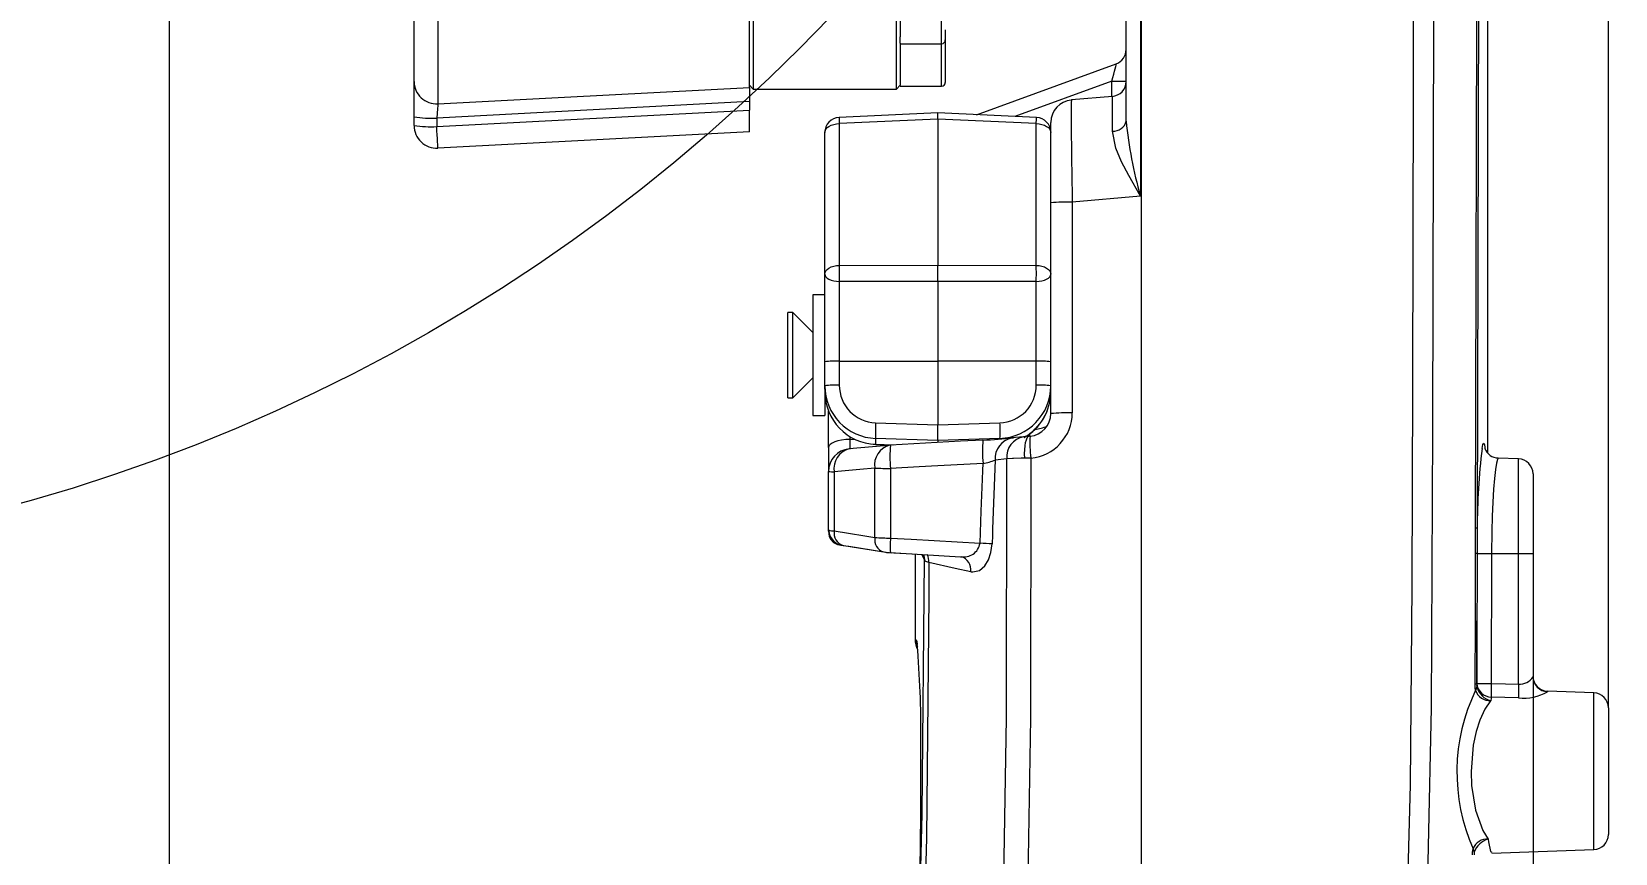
# Model space of a CAD drawing. Header units: millimetres. Extents: x 26 to 585, y 36 to 406.
# Drawn here: x 302.79 to 323.8, y 344.66 to 355.56 of the extents above; entities that cross this region are included whole.
import ezdxf

# ---------------------------------------------------------------- set-up
doc = ezdxf.new("R2010")
doc.units = ezdxf.units.MM
doc.styles.add('SLDTEXTSTYLE0', font='TXT', dxfattribs={"width": 0.605})
doc.dimstyles.new('SLDDIMSTYLE0', dxfattribs={"dimtxt": 3.5, "dimasz": 3.5, "dimexe": 0, "dimexo": 0.0625, "dimgap": 0.875, "dimtad": 1, "dimtoh": 1, "dimlfac": 10, "dimrnd": 1e-09, "dimzin": 12, "dimdsep": 46, "dimtxsty": 'SLDTEXTSTYLE0', "dimsah": 1, "dimcen": 0.09, "dimadec": 0, "dimazin": 0, "dimtfac": 1, "dimtdec": 3, "dimtofl": 0, "dimtmove": 0, "dimatfit": 3, "dimfxl": 1, "dimfrac": 2, "dimtolj": 1, "dimtzin": 12, "dimarcsym": 0})

# ---------------------------------------------------------------- blocks, each defined once
blk = doc.blocks.new('*D40')
at = {"color": 7, "linetype": 'Continuous', "lineweight": 0, "transparency": 16777216}
for p, q in [((304.611, 393.487), (304.611, 403.385)), ((323.711, 346.587), (323.711, 403.385)), ((304.611, 401.885), (323.711, 401.885))]:
    blk.add_line(p, q, dxfattribs=at)
for points in [[(304.611, 401.885), (308.111, 401.346), (308.111, 402.423)], [(323.711, 401.885), (320.211, 402.423), (320.211, 401.346)]]:
    blk.add_solid(points, dxfattribs=at)
at = {"color": 7, "linetype": 'Continuous', "lineweight": 0, "transparency": 16777216, "insert": (310.154, 406.397), "char_height": 3.5, "attachment_point": 1, "style": 'SLDTEXTSTYLE0'}
blk.add_mtext('191', dxfattribs=at)
blk = doc.blocks.new('*D41')
at = {"color": 7, "linetype": 'Continuous', "lineweight": 0, "transparency": 16777216}
for p, q in [((304.611, 375.009), (304.611, 328.92)), ((322.211, 327.642), (322.211, 331.92)), ((304.611, 330.42), (322.211, 330.42)), ((322.211, 330.42), (331.234, 330.42))]:
    blk.add_line(p, q, dxfattribs=at)
for points in [[(304.611, 330.42), (308.111, 329.881), (308.111, 330.958)], [(322.211, 330.42), (318.711, 330.958), (318.711, 329.881)]]:
    blk.add_solid(points, dxfattribs=at)
at = {"color": 7, "linetype": 'Continuous', "lineweight": 0, "transparency": 16777216, "insert": (321.632, 334.932), "char_height": 3.5, "attachment_point": 1, "style": 'SLDTEXTSTYLE0'}
blk.add_mtext('176', dxfattribs=at)
blk = doc.blocks.new('*D42')
at = {"color": 7, "linetype": 'Continuous', "lineweight": 0, "transparency": 16777216}
for p, q in [((304.611, 375.009), (304.611, 338.652)), ((322.711, 347), (322.711, 338.652)), ((322.711, 340.152), (304.611, 340.152)), ((322.711, 340.152), (334.451, 340.152))]:
    blk.add_line(p, q, dxfattribs=at)
for points in [[(304.611, 340.152), (308.111, 339.614), (308.111, 340.691)], [(322.711, 340.152), (319.211, 340.691), (319.211, 339.614)]]:
    blk.add_solid(points, dxfattribs=at)
at = {"color": 7, "linetype": 'Continuous', "lineweight": 0, "transparency": 16777216, "insert": (324.849, 344.664), "char_height": 3.5, "attachment_point": 1, "style": 'SLDTEXTSTYLE0'}
blk.add_mtext('181', dxfattribs=at)
blk = doc.blocks.new('*D43')
at = {"color": 7, "linetype": 'Continuous', "lineweight": 0, "transparency": 16777216}
for p, q in [((304.611, 375.009), (304.611, 317.884)), ((321.511, 323.562), (321.511, 317.884)), ((321.511, 319.384), (304.611, 319.384)), ((321.511, 319.384), (331.234, 319.384))]:
    blk.add_line(p, q, dxfattribs=at)
for points in [[(304.611, 319.384), (308.111, 318.845), (308.111, 319.922)], [(321.511, 319.384), (318.011, 319.922), (318.011, 318.845)]]:
    blk.add_solid(points, dxfattribs=at)
at = {"color": 7, "linetype": 'Continuous', "lineweight": 0, "transparency": 16777216, "insert": (321.632, 323.895), "char_height": 3.5, "attachment_point": 1, "style": 'SLDTEXTSTYLE0'}
blk.add_mtext('169', dxfattribs=at)

msp = doc.modelspace()

# ---------------------------------------------------------------- linework, layer by layer
at = {"color": 7, "linetype": 'Continuous', "lineweight": 15}
for p, q in [((312.310989, 354.818342), (312.310989, 366.261981)), ((312.360989, 366.264603), (312.360989, 354.796264)), ((307.860989, 354.897813), (307.860989, 364.893971)), ((308.17669, 364.975403), (308.17669, 354.600231)), ((314.260989, 354.796264), (314.260989, 362.74626)), ((321.994925, 359.99764), (321.970346, 348.967073)), ((317.500522, 357.960013), (317.500522, 353.374735)), ((317.510988, 357.959835), (317.510988, 303.959824)), ((317.310989, 354.371903), (317.310989, 357.748989)), ((322.110986, 349.96473), (322.110986, 357.173548)), ((314.310989, 357.083605), (314.310989, 355.490009)), ((314.310989, 355.406616), (314.310989, 355.490009)), ((314.910989, 355.583582), (314.910989, 355.448554)), ((314.910989, 355.448554), (314.910989, 354.920355)), ((314.310989, 355.406616), (314.310989, 354.847018)), ((314.310989, 355.398557), (314.860989, 355.398557)), ((315.32328, 354.45591), (317.179393, 355.131481)), ((307.860989, 354.426668), (307.860989, 354.897813)), ((312.310989, 354.846267), (312.360989, 354.796264)), ((312.310989, 354.818342), (312.310989, 354.62995)), ((312.360989, 354.796264), (314.260989, 354.796264)), ((314.260989, 354.796264), (314.310989, 354.846267)), ((314.310989, 354.835264), (314.310989, 354.846267)), ((314.310989, 354.835264), (314.860989, 354.835264)), ((314.910989, 354.920355), (314.910989, 354.885266)), ((317.121456, 354.901365), (317.310989, 354.901365)), ((312.310989, 354.62995), (308.161811, 354.410992)), ((312.310989, 354.62995), (312.310989, 354.515229)), ((317.12834, 354.69859), (316.584963, 354.65127)), ((307.860989, 354.313461), (307.860989, 354.426668)), ((308.161811, 354.297785), (312.310989, 354.515229)), ((308.161811, 354.410992), (308.161811, 354.297785)), ((312.310989, 354.230545), (312.310989, 354.515229)), ((314.810989, 354.479007), (313.501981, 354.419992)), ((314.810989, 354.396603), (313.50401, 354.337678)), ((316.119997, 354.419992), (314.810989, 354.479007)), ((314.810989, 354.396603), (314.810989, 354.479007)), ((314.810989, 354.396603), (314.810989, 352.460543)), ((316.117969, 354.337678), (314.810989, 354.396603)), ((312.310989, 354.230545), (308.17669, 354.01387)), ((313.310989, 352.339844), (313.310989, 354.220192)), ((313.50401, 354.337678), (313.50401, 352.457325)), ((316.117969, 352.457325), (316.117969, 354.337678)), ((316.310989, 353.286765), (316.310989, 354.352401)), ((317.500522, 353.374735), (316.595288, 353.295908)), ((316.310989, 350.490836), (316.310989, 353.286765)), ((316.595288, 353.295908), (316.595288, 350.499974)), ((313.310989, 351.179282), (313.310989, 352.339844)), ((313.50401, 352.457325), (314.810989, 352.460543)), ((314.810989, 352.244441), (314.810989, 352.460543)), ((314.810989, 352.460543), (316.117969, 352.457325)), ((313.310989, 352.065263), (313.150989, 352.065263)), ((313.150989, 352.065263), (313.150989, 350.465266)), ((313.50401, 352.243511), (313.50401, 351.186261)), ((314.810989, 352.244441), (314.810989, 351.187853)), ((316.117969, 351.186261), (316.117969, 352.243511)), ((312.885989, 351.830266), (312.820989, 351.830266)), ((312.820989, 351.048843), (312.820989, 351.830266)), ((313.150989, 351.565264), (312.885989, 351.830266)), ((312.885989, 351.048843), (312.885989, 351.830266)), ((312.820989, 350.700263), (312.820989, 351.048843)), ((312.885989, 350.700263), (312.885989, 351.048843)), ((313.310989, 350.86017), (313.310989, 351.179282)), ((313.50401, 351.186261), (314.810989, 351.187853)), ((313.50401, 351.186261), (313.50401, 350.86715)), ((316.117969, 351.186261), (314.810989, 351.187853)), ((314.810989, 351.187853), (314.810989, 350.340579)), ((316.117969, 350.86715), (316.117969, 351.186261)), ((312.885989, 350.700263), (313.150989, 350.965265)), ((313.310989, 350.816468), (313.310989, 350.86017)), ((313.310989, 350.816468), (313.310989, 350.465266)), ((312.820989, 350.700263), (312.885989, 350.700263)), ((313.150989, 350.465266), (313.310989, 350.465266)), ((313.360989, 350.041626), (313.360989, 350.522367)), ((313.98656, 350.368343), (314.810989, 350.340579)), ((314.810989, 350.133846), (313.98656, 350.161616)), ((313.98656, 350.161616), (313.98656, 350.083027)), ((314.810989, 350.340579), (315.635419, 350.368343)), ((314.810989, 350.133846), (314.810989, 350.340579)), ((315.635419, 350.161616), (314.810989, 350.133846)), ((316.036416, 350.19118), (316.036923, 350.191043)), ((313.360989, 350.041626), (313.360989, 349.723969)), ((313.985967, 350.082622), (313.98656, 350.083027)), ((313.985967, 350.082622), (314.214654, 350.074444)), ((314.184123, 350.072602), (314.172632, 350.071959)), ((314.810989, 350.133846), (314.810989, 350.106845)), ((315.410919, 350.139437), (315.411495, 350.139288)), ((315.7268, 349.890421), (315.5737, 349.873672)), ((316.047156, 349.901489), (315.965284, 349.899534)), ((322.517969, 349.890003), (322.24982, 349.899367)), ((313.360989, 348.948065), (313.360989, 349.723969)), ((313.438046, 349.717365), (313.438046, 348.935668)), ((322.710989, 349.690125), (322.710989, 348.633263)), ((313.360989, 348.932479), (313.360989, 348.947737)), ((321.949323, 348.636154), (321.948934, 348.969952)), ((321.970346, 348.967073), (321.968756, 348.633263)), ((313.479899, 348.754827), (314.121092, 348.650453)), ((314.510859, 348.626886), (314.510566, 347.490833)), ((314.637167, 348.541532), (314.632712, 348.549722)), ((315.113687, 348.591028), (315.119184, 348.590718)), ((321.946042, 347.731475), (321.949323, 348.636154)), ((321.968756, 348.633263), (322.159893, 348.633263)), ((322.159893, 348.633263), (322.157592, 346.909932)), ((322.159893, 348.633263), (322.517969, 348.633263)), ((322.517969, 346.901945), (322.517969, 348.633263)), ((322.517969, 348.633263), (322.710989, 348.633263)), ((322.710989, 348.633263), (322.710989, 347.00015)), ((321.941665, 346.901194), (321.946042, 347.731475)), ((321.967446, 347.728715), (321.963065, 346.89819)), ((321.963065, 346.89819), (321.96515, 346.911029)), ((321.96515, 346.911029), (322.157592, 346.909932)), ((323.517968, 346.786497), (322.904009, 346.807937)), ((322.517969, 346.720777), (322.157592, 346.729294)), ((323.710989, 346.586619), (323.710989, 345.746265)), ((323.710989, 345.746265), (323.710989, 344.905911)), ((322.163386, 344.65873), (323.517968, 344.706033)), ((322.162951, 344.658712), (322.163386, 344.65873))]:
    msp.add_line(p, q, dxfattribs=at)
at = {"color": 8, "linetype": 'Continuous', "lineweight": 15}
for p, q in [((314.860989, 355.548225), (314.860989, 356.420557)), ((314.860989, 355.398557), (314.860989, 355.548225)), ((314.860989, 354.874162), (314.860989, 355.398557)), ((314.860989, 354.835264), (314.860989, 354.874162)), ((317.121456, 354.901365), (315.834278, 354.432873)), ((317.121456, 354.697988), (317.121456, 354.901365)), ((313.645288, 350.185297), (313.645288, 350.148992)), ((313.645288, 350.148992), (313.705742, 350.152234)), ((313.98656, 350.083027), (314.219387, 350.0747)), ((322.517969, 348.633263), (322.517969, 349.890003)), ((313.489038, 348.755524), (313.515445, 348.751221)), ((314.632712, 348.549722), (314.597927, 348.621861)), ((314.518072, 347.490833), (314.525304, 347.490577)), ((322.904009, 346.807937), (322.904009, 346.801487)), ((323.517968, 345.746265), (323.517968, 346.786497)), ((323.517968, 344.706033), (323.517968, 345.746265))]:
    msp.add_line(p, q, dxfattribs=at)
at = {"color": 7, "linetype": 'Continuous', "lineweight": 15, "flags": 128}
for points in [[(321.399759, 360.612092), (321.398511, 360.024426), (321.393341, 357.625554), (321.376756, 350.26742), (321.35831, 346.587853), (321.277367, 342.909596), (321.092512, 338.710312), (320.882016, 334.51216), (320.473727, 326.115219), (320.381074, 324.019037), (320.31422, 321.921877), (320.280427, 319.822494), (320.268846, 317.722777), (320.243045, 309.317056)], [(321.948934, 348.969952), (321.967798, 357.359336), (321.973457, 360.000549)], [(319.981351, 309.334091), (320.007054, 317.729245), (320.018627, 319.830761), (320.052411, 321.931938), (320.119352, 324.033515), (320.212164, 326.134107), (320.6203, 334.52929), (320.83073, 338.726638), (321.015533, 342.925117), (321.082801, 345.564882), (321.108541, 348.205725), (321.116017, 350.846736), (321.133687, 358.771489)], [(308.17669, 354.600231), (308.260434, 354.604647), (309.858212, 354.688934), (312.310989, 354.818342)], [(308.17669, 354.600231), (308.176573, 354.598753), (308.174819, 354.576454), (308.171501, 354.53426), (308.166994, 354.476939), (308.161811, 354.410992)], [(308.17669, 354.01387), (308.176408, 354.019252), (308.175572, 354.035203), (308.174212, 354.061142), (308.172378, 354.096148), (308.170134, 354.138956), (308.167562, 354.188035), (308.164754, 354.241619), (308.161811, 354.297785)], [(313.310989, 354.220192), (313.314663, 354.242627), (313.325552, 354.264233), (313.343255, 354.284219), (313.367121, 354.301856), (313.396274, 354.316489), (313.429642, 354.327587), (313.465999, 354.33474), (313.50401, 354.337678)], [(316.117969, 354.337678), (316.15598, 354.33474), (316.192336, 354.327587), (316.225704, 354.316489), (316.254857, 354.301856), (316.278723, 354.284219), (316.296426, 354.264233), (316.307314, 354.242627), (316.310989, 354.220192)], [(317.500522, 353.374735), (317.499324, 353.37678), (317.344496, 353.647921), (317.249448, 353.832439), (317.174359, 354.01294), (317.129961, 354.238538)], [(313.310989, 352.339844), (313.314663, 352.362273), (313.325552, 352.38388), (313.343255, 352.403865), (313.367121, 352.421502), (313.396274, 352.436141), (313.429642, 352.447233), (313.465999, 352.454386), (313.50401, 352.457325)], [(313.310989, 352.339844), (313.314663, 352.32145), (313.325552, 352.303735), (313.343255, 352.287344), (313.367121, 352.272884), (313.396274, 352.260886), (313.429642, 352.25179), (313.465999, 352.245925), (313.50401, 352.243511)], [(316.117969, 352.457325), (316.15598, 352.454386), (316.192336, 352.447233), (316.225704, 352.436141), (316.254857, 352.421502), (316.278723, 352.403865), (316.296426, 352.38388), (316.307314, 352.362273), (316.310989, 352.339844)], [(316.117969, 352.243511), (316.15598, 352.245925), (316.192336, 352.25179), (316.225704, 352.260886), (316.254857, 352.272884), (316.278723, 352.287344), (316.296426, 352.303735), (316.307314, 352.32145), (316.310989, 352.339844)], [(314.810989, 352.244441), (314.411316, 352.244202), (313.50401, 352.243511)], [(316.117969, 352.243511), (315.718295, 352.243839), (314.810989, 352.244441)], [(315.950122, 350.184355), (315.842952, 350.172625), (315.797022, 350.167594)], [(316.036415, 350.191216), (316.033943, 350.190971), (316.020752, 350.190059)], [(313.645288, 350.148992), (313.589047, 350.145999), (313.535391, 350.139258), (313.486246, 350.129018), (313.443377, 350.115631), (313.408324, 350.099591), (313.382346, 350.081466), (313.366376, 350.061909), (313.360989, 350.041626)], [(314.172532, 350.071947), (314.097521, 350.065098), (313.633698, 350.022725)], [(315.410919, 350.139437), (315.114073, 350.123308), (314.183548, 350.072751)], [(313.97688, 349.766586), (313.776873, 349.748317), (313.438046, 349.717365)], [(313.97688, 348.847953), (313.976881, 349.44763), (313.976881, 349.464581), (313.97688, 349.766586)], [(314.184123, 349.763338), (314.184125, 349.461327), (314.184123, 348.93925), (314.184122, 348.838887)], [(315.411495, 349.830023), (314.813254, 349.797521), (314.563362, 349.783943), (314.184123, 349.763338)], [(314.78056, 315.739939), (314.774143, 320.115999), (314.834461, 323.334435), (314.953679, 326.551811), (315.095452, 329.768358), (315.148299, 330.972175), (315.254059, 333.379737), (315.475097, 338.19233), (315.663744, 343.006078), (315.723242, 346.447895), (315.7268, 349.890421)], [(316.047156, 349.901489), (316.043466, 346.451304), (315.983697, 343.001823), (315.79481, 338.185857), (315.573533, 333.371047), (315.467699, 330.96349), (315.414816, 329.759715), (315.273101, 326.547334), (315.153899, 323.334126), (315.093558, 320.11985), (315.099864, 315.743718)], [(315.371454, 348.770378), (315.387373, 349.195127), (315.403468, 349.619869), (315.407917, 349.736307), (315.411495, 349.830023)], [(315.5737, 349.873672), (315.539145, 348.962013), (315.53598, 348.877493), (315.531619, 348.761056)], [(315.816314, 349.894963), (315.801971, 349.894367), (315.7268, 349.890421)], [(315.965284, 349.899534), (315.915985, 349.898289), (315.816314, 349.894963)], [(313.360989, 348.932479), (313.36099, 348.931793), (313.369984, 348.865388)], [(313.438046, 348.935668), (313.627691, 348.904798), (313.84386, 348.869608), (313.97688, 348.847953)], [(313.369984, 348.865388), (313.38926, 348.824189), (313.42755, 348.781363), (313.460599, 348.761115), (313.478539, 348.755083), (313.488182, 348.754905), (313.489038, 348.755524)], [(313.554542, 348.742674), (313.629363, 348.730496), (314.093376, 348.654959)], [(314.184122, 348.838887), (314.458784, 348.823039), (315.371454, 348.770378)], [(315.248665, 348.392991), (315.277698, 348.389397), (315.364866, 348.411165), (315.433643, 348.46944), (315.483349, 348.549263), (315.516721, 348.647598), (315.531619, 348.761056)], [(313.711139, 317.278377), (313.718234, 320.634905), (313.78444, 323.990581), (313.972749, 328.810767), (314.185108, 333.630017), (314.3896, 338.445024), (314.51782, 341.812108), (314.604685, 345.180557), (314.632712, 348.549722)], [(314.69057, 348.513613), (314.691548, 348.069886), (314.66176, 344.861791), (314.572898, 341.654352), (314.447477, 338.448141), (314.243042, 333.633129), (314.030745, 328.814099), (313.842486, 323.994134), (313.776418, 320.655135), (313.769168, 317.315284)], [(314.141705, 348.648182), (314.472298, 348.629109), (314.510859, 348.626886)], [(314.183069, 348.645798), (314.320854, 348.637847), (315.114529, 348.592053)], [(314.69057, 348.513613), (314.654189, 348.5292), (314.637167, 348.541532)], [(315.248665, 348.392991), (315.041885, 348.437683), (314.69057, 348.513613)], [(321.968756, 348.633263), (321.968039, 348.233304), (321.967446, 347.728715)], [(321.96515, 346.911029), (321.966825, 347.31103), (321.967446, 347.728715)], [(314.537559, 347.41349), (314.537463, 347.413931), (314.538869, 347.404573), (314.540011, 347.394846)], [(321.949025, 346.819905), (321.944102, 346.850137), (321.941665, 346.901194)], [(322.157592, 346.909932), (322.347637, 346.905724), (322.517969, 346.901945)], [(322.149076, 346.681766), (322.148444, 346.681009), (322.07272, 346.570055), (322.004708, 346.424983), (321.954907, 346.271328), (321.916792, 346.093122), (321.888322, 345.740966), (321.895461, 345.556925), (321.948872, 345.228157), (322.046967, 344.958768), (322.115337, 344.845048)], [(322.157592, 346.729294), (322.154575, 346.713475), (322.149076, 346.681766)], [(321.906633, 344.638953), (321.908425, 344.670699), (321.916305, 344.717852)]]:
    msp.add_lwpolyline(points, dxfattribs=at)
at = {"color": 8, "linetype": 'Continuous', "lineweight": 15, "flags": 128}
for points in [[(315.965284, 349.899534), (315.963834, 349.957446), (315.96537, 350.012825), (315.969833, 350.063566), (315.977052, 350.107739), (315.986755, 350.143675), (315.998573, 350.169996), (316.012055, 350.185714), (316.024063, 350.190256)], [(316.028688, 350.220458), (316.029347, 350.196789), (316.029592, 350.186495)], [(322.033896, 350.026641), (322.045804, 350.081281), (322.057762, 350.099132), (322.068473, 350.075004), (322.077725, 350.010155)], [(322.249815, 349.8983), (322.238564, 349.883906), (322.225722, 349.833272), (322.21251, 349.748192), (322.199551, 349.631576), (322.187488, 349.486242), (322.176962, 349.316678), (322.168612, 349.127744), (322.162867, 348.924748), (322.159893, 348.633263)], [(314.619875, 348.621408), (314.629431, 348.58735), (314.632712, 348.549722)], [(314.525304, 347.490577), (314.533234, 347.465477), (314.537861, 347.428665)], [(314.542338, 347.390405), (314.530729, 347.433267), (314.525304, 347.490577)], [(322.115337, 344.845048), (322.119648, 344.810007), (322.146237, 344.679687), (322.162864, 344.673673)]]:
    msp.add_lwpolyline(points, dxfattribs=at)
at = {"color": 7, "linetype": 'Continuous', "lineweight": 0}
msp.add_circle((296.33549, 371.983558), 23.539379, dxfattribs=at)
at = {"color": 7, "linetype": 'Continuous', "lineweight": 15}
for centre, radius, start, end in [((314.860989, 355.448556), 0.05, 270, 0), ((317.110989, 355.319418), 0.2, 290, 0), ((308.160113, 354.898897), 0.299126, 180.20767, 273.1768127), ((314.860989, 354.885264), 0.05, 270, 0), ((317.110989, 354.897834), 0.2, 273.8265928, 0), ((316.610989, 354.352402), 0.3, 95.4380802, 180), ((308.086652, 355.862907), 1.453859, 261.0706566, 272.9632957), ((313.510989, 354.220193), 0.2, 92.5814072, 180), ((316.110989, 354.220193), 0.2, 0, 87.4185928), ((317.144864, 354.407854), 0.169971, 264.9699482, 347.7889735), ((322.986327, 354.934022), 5.703107, 185.6564635, 195.8672847), ((308.086652, 355.7497), 1.453859, 261.0706566, 272.9632957), ((308.160989, 354.313461), 0.3, 180, 273), ((316.526739, 351.002832), 2.2941, 88.2877151, 95.3963959), ((317.88176, 352.350418), 4.379056, 178.6010861, 181.3989139), ((311.737105, 352.350418), 4.382169, 358.60208, 1.39792), ((313.456948, 349.815276), 1.371793, 88.0340064, 96.1078645), ((316.16503, 349.815292), 1.371777, 83.8920967, 91.9660165), ((313.456948, 349.496165), 1.371793, 88.0340064, 96.1078645), ((316.16503, 349.49618), 1.371777, 83.8920967, 91.9660165), ((314.010989, 350.782174), 0.7, 180, 267.9514721), ((314.01076, 350.78238), 0.699771, 180.0170384, 268.018137), ((315.610989, 350.782174), 0.7, 299.7484504, 0), ((316.52671, 348.206314), 2.294684, 88.2874229, 95.3942881), ((315.554087, 350.264979), 1.570931, 176.2273535, 183.7726465), ((315.003767, 358.46453), 8.33522, 272.8038114, 275.5781146), ((314.067392, 350.264979), 1.57143, 356.2285532, 3.7714468), ((316.082797, 349.047052), 1.144678, 92.937244, 96.6377125), ((313.660989, 349.723971), 0.3, 95.2194387, 180), ((330.966085, 348.959219), 8.995743, 173.1853078, 179.949975), ((322.244332, 350.08103), 0.178321, 196.6738494, 271.713442), ((314.180273, 356.130154), 6.366818, 268.1693261, 270.034644), ((315.247222, 350.76371), 0.948028, 279.9785052, 290.1437662), ((322.510989, 349.690126), 0.2, 0, 88), ((313.427638, 350.048777), 0.331576, 258.4041021, 271.7987187), ((313.418681, 349.060974), 0.126794, 242.9347404, 278.7851571), ((313.574335, 348.951142), 0.210345, 183.7143031, 267.6440006), ((321.945243, 348.86144), 0.108575, 76.6323646, 88.0519527), ((314.237271, 352.427124), 3.58863, 265.8389593, 269.1513998), ((315.257337, 345.429161), 3.343165, 85.2940112, 88.0438476), ((314.216365, 349.38605), 0.741195, 260.4559123, 268.3712517), ((314.153225, 348.847852), 0.2, 260.7545356, 266.697764), ((314.4742, 348.547468), 0.163075, 357.9139961, 26.6415089), ((321.939321, 348.502159), 0.134368, 77.3461935, 85.7310881), ((321.942377, 347.618665), 0.112869, 77.1671751, 88.139204), ((314.810775, 347.490581), 0.3, 180.1108554, 205.7356181), ((300.733699, 346.255519), 13.853922, 359.6218365, 4.8576072), ((322.910989, 347.007814), 0.2, 180, 268), ((324.196731, 345.733637), 2.49643, 154.2065157, 204.0099283), ((321.93744, 346.793373), 0.107904, 76.262233, 87.7558186), ((321.867999, 346.875697), 0.098377, 325.4498552, 350.6995798), ((322.136276, 346.877153), 0.195807, 196.9999076, 273.7482043), ((322.110526, 346.886691), 0.147909, 175.5411142, 190.4755899), ((322.224396, 346.9437), 0.272548, 197.9290983, 253.9573847), ((322.162326, 346.927065), 0.197827, 184.6494555, 268.6289618), ((325.213542, 346.819613), 3.057284, 178.3071102, 181.6928898), ((325.550613, 346.811361), 3.033996, 178.2891008, 181.7108992), ((322.536014, 347.105269), 0.204123, 264.9284876, 329.0038166), ((322.589661, 347.341448), 0.624798, 263.4111785, 300.2066572), ((322.910332, 347.000732), 0.199345, 180.1673216, 268.1822807), ((323.510989, 346.586618), 0.2, 0, 88), ((227.181723, 345.844199), 87.406181, 356.39189582, 0.20968729), ((323.510989, 344.905911), 0.2, 272, 0), ((322.098824, 344.651571), 0.194181, 85.1216545, 160.041622), ((321.818893, 344.660505), 0.113039, 6.7384107, 30.4855396), ((322.193436, 344.576392), 0.279778, 106.2093552, 159.631995), ((322.085823, 344.641874), 0.157926, 168.3484154, 182.2386584)]:
    msp.add_arc(centre, radius, start, end, dxfattribs=at)
at = {"color": 8, "linetype": 'Continuous', "lineweight": 15}
for centre, radius, start, end in [((314.71534, 354.408705), 1.213411, 179.4670176, 183.3557117), ((314.903826, 354.408774), 1.216223, 356.6487865, 0.5284842), ((315.611457, 350.78227), 0.699532, 299.4555687, 359.991992), ((315.846377, 349.898287), 0.273785, 100.3700336, 185.1582805), ((315.999436, 349.915061), 0.273747, 100.3072437, 185.1643112), ((317.453073, 350.098657), 1.419676, 176.2632744, 187.9831587), ((316.061559, 350.74613), 0.466191, 274.759974, 295.3114403), ((313.698236, 349.766003), 0.264697, 104.0896705, 190.588372), ((314.237072, 349.815224), 0.264698, 104.0899453, 190.5880971), ((315.599065, 349.920651), 1.42366, 173.8669729, 186.3441154), ((316.827173, 349.987362), 1.424395, 173.8711718, 186.341848), ((313.603486, 348.903878), 0.168467, 169.1229695, 253.1218057), ((314.142286, 348.816158), 0.168434, 169.1187983, 253.1656275), ((315.067311, 348.737545), 0.888984, 173.4541696, 185.9237099), ((315.154367, 348.809014), 0.220499, 259.3971581, 349.9085899), ((314.475334, 348.530456), 0.215894, 355.5256392, 24.4612535), ((315.071963, 348.419237), 0.178641, 351.5516314, 74.6420796)]:
    msp.add_arc(centre, radius, start, end, dxfattribs=at)
at = {"color": 7, "linetype": 'Continuous', "lineweight": 15}
for centre, major_axis, ratio, start_param, end_param in [((317.110989, 354.893747), (0.068602, 0.237746), 0.032133292, 4.753713756, 6.306609175), ((314.010989, 350.860782), (0.620932, 0.32352), 0.998937752, 2.661703591, 4.197593332), ((314.004009, 350.867758), (0.425389, 0.26312), 0.998638029, 2.588262127, 4.124151869), ((315.617969, 350.867758), (0.425389, -0.26312), 0.998638029, 5.300626092, 6.836515834), ((315.610989, 350.860782), (0.620932, -0.32352), 0.998937752, 5.227184628, 6.76307437), ((316.010989, 350.489737), (0.220886, 0.203747), 0.996335644, 4.055715216, 5.539957561), ((315.995288, 350.498877), (0.472958, 0.369899), 0.998116375, 4.136128569, 5.620370914)]:
    msp.add_ellipse(centre, major_axis=major_axis, ratio=ratio, start_param=start_param, end_param=end_param, dxfattribs=at)
at = {"color": 8, "linetype": 'Continuous', "lineweight": 15}
for centre, major_axis, ratio, start_param, end_param in [((316.610989, 353.248239), (-0.026015, 1.403032), 0.010563203, 0.000722822, 1.536619989), ((317.110989, 353.291779), (0.017357, 1.406809), 0.007005715, 5.450710185, 6.283882557), ((313.660989, 350.258038), (0.016121, 0.301295), 0.035052408, 1.943011884, 2.50005736)]:
    msp.add_ellipse(centre, major_axis=major_axis, ratio=ratio, start_param=start_param, end_param=end_param, dxfattribs=at)

# ---------------------------------------------------------------- dimensions: what is measured, and where the dimension line sits
at = {"color": 7, "linetype": 'Continuous', "lineweight": 0}
for base, p1, p2, picture, middle in [((323.710989, 401.884783), (304.610989, 393.487236), (323.710989, 346.586618), '*D40', (314.160989, 401.884783)), ((322.210989, 330.419916), (304.610989, 375.00917), (322.210989, 327.64243), '*D41', (325.639217, 330.419916)), ((304.610989, 340.152186), (322.710989, 347.000148), (304.610989, 375.00917), '*D42', (328.856212, 340.152186)), ((304.610989, 319.383755), (321.510989, 323.561614), (304.610989, 375.00917), '*D43', (325.639217, 319.383755))]:
    dim = msp.add_linear_dim(base=base, p1=p1, p2=p2, dimstyle='SLDDIMSTYLE0', dxfattribs=at)
    dim.commit()
    dim.dimension.update_dxf_attribs({"geometry": picture, "text_midpoint": middle, "dimtype": 160})

doc.saveas('drawing.dxf')
